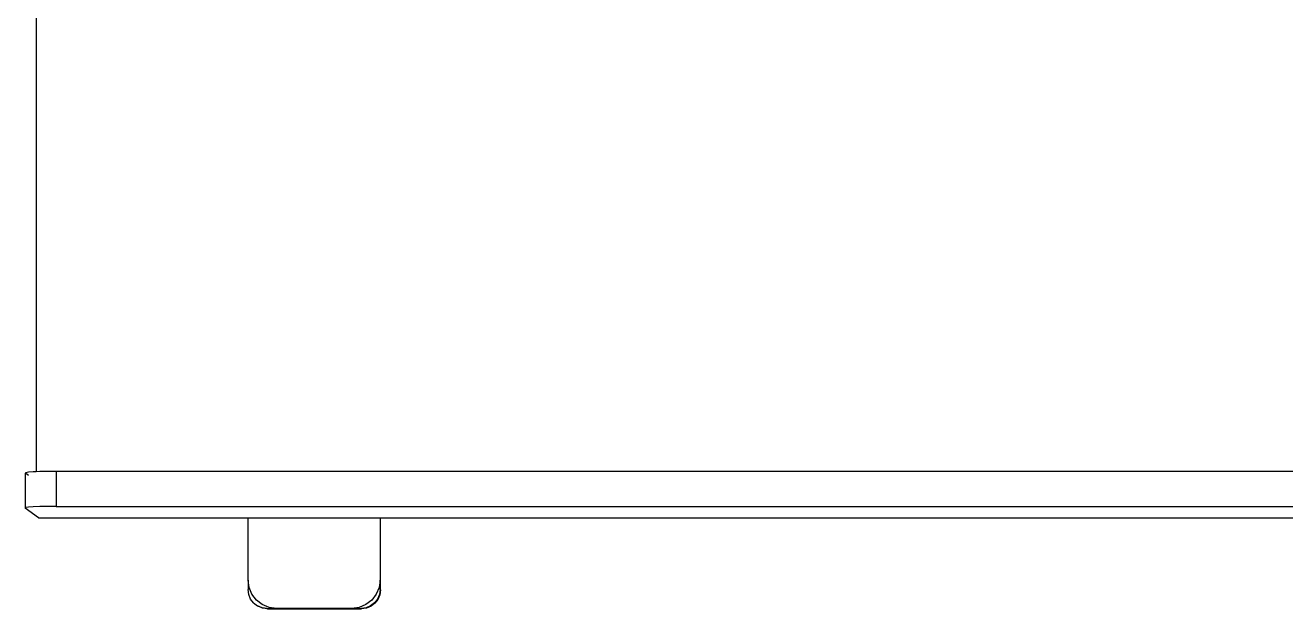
# Model space of a CAD drawing. Extents: x -4.2 to 4.2, y -5.7 to 5.7.
# Drawn here: x -1.529 to -1.013, y 1.099 to 1.338 of the extents above; entities that cross this region are included whole.
import ezdxf

# ---------------------------------------------------------------- set-up
doc = ezdxf.new("R2010")
doc.units = 0
doc.layers.get('0').update_dxf_attribs({"linetype": 'CONTINUOUS'})

msp = doc.modelspace()

# ---------------------------------------------------------------- linework, layer by layer
for p, q in [((-1.5242, 1.70763), (-1.5242, 1.15497)), ((-1.52846, 1.15461), (-1.52869, 1.15444)), ((-1.52869, 1.15444), (-1.52869, 1.14014)), ((-1.52733, 1.15478), (-1.52846, 1.15461)), ((-1.52733, 1.15341), (-1.52846, 1.15427)), ((-1.52537, 1.15492), (-1.52733, 1.15478)), ((-1.5242, 1.15497), (-1.52537, 1.15492)), ((-1.52272, 1.15503), (-1.5242, 1.15497)), ((-1.51955, 1.1551), (-1.52272, 1.15503)), ((-1.51609, 1.15512), (-1.51955, 1.1551)), ((-0.43076, 1.15512), (-1.51609, 1.15512)), ((-1.51609, 1.15512), (-1.51609, 1.14082)), ((-1.52846, 1.14032), (-1.52869, 1.14014)), ((-1.52324, 1.13608), (-1.52869, 1.14014)), ((-1.52733, 1.14048), (-1.52846, 1.14032)), ((-1.52537, 1.14062), (-1.52733, 1.14048)), ((-1.52272, 1.14073), (-1.52537, 1.14062)), ((-1.51955, 1.14079), (-1.52272, 1.14073)), ((-1.51609, 1.14082), (-1.51955, 1.14079)), ((-1.51609, 1.14082), (-0.43076, 1.14082)), ((-1.52324, 1.13608), (-1.43746, 1.13608)), ((-1.43746, 1.11063), (-1.43746, 1.13608)), ((-1.43746, 1.13608), (-1.38347, 1.13608)), ((-1.38347, 1.13608), (-1.38347, 1.11063)), ((-1.38347, 1.13608), (-1.38329, 1.13608)), ((-1.38329, 1.11048), (-1.38329, 1.13608)), ((-1.38329, 1.13608), (-0.49608, 1.13608)), ((-1.43707, 1.10764), (-1.43746, 1.11063)), ((-1.43746, 1.11063), (-1.43746, 1.10678)), ((-1.38347, 1.11063), (-1.38387, 1.10764)), ((-1.38329, 1.11048), (-1.38347, 1.11063)), ((-1.38347, 1.10907), (-1.38347, 1.11063)), ((-1.38347, 1.10907), (-1.38329, 1.11048)), ((-1.38329, 1.10663), (-1.38329, 1.11048)), ((-1.4372, 1.10478), (-1.43746, 1.10678)), ((-1.43643, 1.10292), (-1.4372, 1.10478)), ((-1.43591, 1.10485), (-1.43707, 1.10764)), ((-1.43407, 1.10245), (-1.43591, 1.10485)), ((-1.38502, 1.10485), (-1.38686, 1.10245)), ((-1.38387, 1.10764), (-1.38502, 1.10485)), ((-1.38374, 1.10478), (-1.38451, 1.10292)), ((-1.38355, 1.10463), (-1.38432, 1.10277)), ((-1.38347, 1.10678), (-1.38374, 1.10478)), ((-1.38329, 1.10663), (-1.38355, 1.10463)), ((-1.38347, 1.10678), (-1.38347, 1.10907)), ((-1.38347, 1.10678), (-1.38329, 1.10663)), ((-1.4352, 1.10132), (-1.43643, 1.10292)), ((-1.4352, 1.10132), (-1.43361, 1.1001)), ((-1.43168, 1.10061), (-1.43407, 1.10245)), ((-1.43175, 1.09933), (-1.43361, 1.1001)), ((-1.43361, 1.1001), (-1.43341, 1.09995)), ((-1.43155, 1.09918), (-1.43341, 1.09995)), ((-1.42975, 1.09906), (-1.43175, 1.09933)), ((-1.42889, 1.09946), (-1.43168, 1.10061)), ((-1.42956, 1.09892), (-1.43155, 1.09918)), ((-1.42975, 1.09906), (-1.42956, 1.09892)), ((-1.42975, 1.09906), (-1.42589, 1.09906)), ((-1.42956, 1.09892), (-1.4257, 1.09892)), ((-1.42589, 1.09906), (-1.42889, 1.09946)), ((-1.39504, 1.09906), (-1.42589, 1.09906)), ((-1.42589, 1.09906), (-1.4257, 1.09892)), ((-1.4257, 1.09892), (-1.39486, 1.09892)), ((-1.39205, 1.09946), (-1.39504, 1.09906)), ((-1.39504, 1.09906), (-1.39486, 1.09892)), ((-1.39504, 1.09906), (-1.39119, 1.09906)), ((-1.39486, 1.09892), (-1.391, 1.09892)), ((-1.38926, 1.10061), (-1.39205, 1.09946)), ((-1.38919, 1.09933), (-1.39119, 1.09906)), ((-1.39119, 1.09906), (-1.391, 1.09892)), ((-1.389, 1.09918), (-1.391, 1.09892)), ((-1.38686, 1.10245), (-1.38926, 1.10061)), ((-1.38733, 1.1001), (-1.38919, 1.09933)), ((-1.38714, 1.09995), (-1.389, 1.09918)), ((-1.38573, 1.10132), (-1.38733, 1.1001)), ((-1.38555, 1.10118), (-1.38714, 1.09995)), ((-1.38451, 1.10292), (-1.38573, 1.10132)), ((-1.38432, 1.10277), (-1.38555, 1.10118))]:
    msp.add_line(p, q)

doc.saveas('drawing.dxf')
